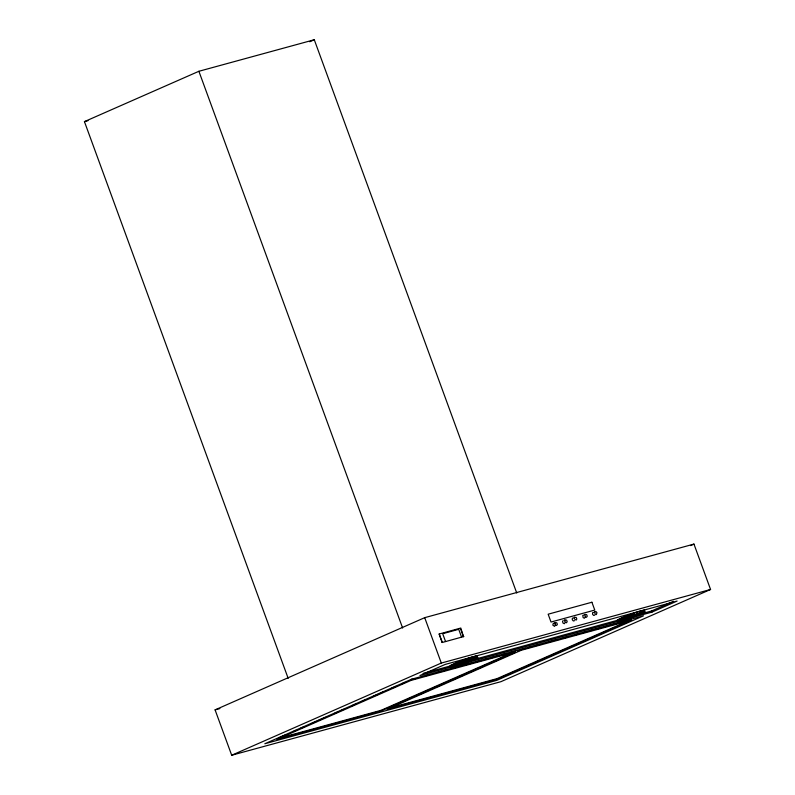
<?xml version="1.0" encoding="UTF-8"?>
<svg xmlns="http://www.w3.org/2000/svg" width="795" height="795" viewBox="0 0 795 795"><rect width="100%" height="100%" fill="white"/><g stroke="black" fill="none" stroke-linecap="round" stroke-linejoin="round"><path stroke-width="1.19" d="M555.258 625.297L554.542 626.371L552.803 625.089L553.38 623.181L554.672 623.707M565.096 622.614L564.38 623.687L563.089 623.161L562.502 621.561L563.218 620.488M585.16 617.129L584.444 618.202L583.152 617.675L582.775 615.38L583.937 615.062M574.527 620.676L573.374 620.994L572.291 619.762L572.36 618.222L573.523 617.914M594.789 615.141L593.627 615.459L592.543 614.227L592.623 612.687L593.776 612.379M454.998 663.736L451.341 665.504L451.53 666.101L464.131 662.245L476.304 657.048M618.659 619.782L623.23 617.566M642.708 611.762L631.449 616.523L619.822 620.13M639.458 614.664L644.039 612.458L643.841 611.852L631.24 615.718L619.067 620.915L619.265 621.511L631.866 617.655M288.178 678.364L84.439 121.625L198.889 71.282L314.283 39.75L516.74 593M309.752 41.747L314.283 39.75M215.087 709.875L424.709 617.665L693.956 544.088L710.561 589.473L500.939 681.673L231.693 755.25L215.087 709.875L219.877 708.564M439.158 634.022L442.249 642.489L439.158 634.022L460.792 628.04L463.475 636.696L460.762 629.282M690.557 545.589L693.956 544.088M231.693 755.25L441.314 663.05L710.561 589.473M278.956 737.84L285.773 734.838M293.733 731.34L296.008 730.337M300.56 728.339L303.968 726.839M311.928 723.341L316.47 721.343M318.745 720.34L325.572 717.338M333.522 713.84L338.074 711.843M340.349 710.839L343.758 709.339M351.718 705.841L356.269 703.833M361.954 701.339L365.362 699.839M373.322 696.341L377.864 694.333M380.139 693.339L383.548 691.839M391.508 688.331L396.059 686.333M401.743 683.829L405.152 682.339M279.055 738.197L381.093 710.313L515.249 651.304M381.302 710.869L515.458 651.86L411.045 680.401L276.889 739.41L381.302 710.869L381.093 710.313M391.428 706.725L393.704 705.721M397.112 704.231L405.072 700.723M407.348 699.729L410.757 698.229M416.441 695.724L423.268 692.723M425.544 691.72L428.952 690.229M431.228 689.225L433.494 688.222M436.912 686.721L444.862 683.223M452.822 679.725L463.058 675.223M465.333 674.22L468.742 672.719M471.018 671.725L473.283 670.722M476.702 669.221L484.662 665.723M492.612 662.215L502.847 657.723M510.807 654.215L515.349 652.218M517.625 651.214L521.033 649.714L521.242 650.28L631.449 620.17L497.292 679.178L387.095 709.289L521.242 650.28M388.079 708.395L497.084 678.612L628.964 620.607M636 615.231L651.542 610.987L673.415 601.358M623.26 619.961L651.96 612.12L677.111 601.05L445.101 664.451L419.949 675.521L452.236 666.697M455.913 663.288L470.123 658.061M463.892 661.351L450.606 667.025L450.815 667.681L464.578 663.467L477.865 657.793L477.656 657.137L472.319 658.499L463.922 661.44L456.33 664.421L451.749 666.637L451.948 667.234L464.548 663.378L476.722 658.181L476.523 657.584L471.644 658.826M624.313 617.139L634.132 613.462M84.439 121.625L88.007 120.651M442.249 642.489L463.892 636.507M423.119 673.405L451.818 665.564M469.756 660.655L618.063 620.13M454.631 666.041L618.47 621.273M410.836 679.834L415.586 678.532M426.259 675.621L429.817 674.647M438.125 672.371L441.682 671.407M444.057 670.751L447.615 669.778M452.365 668.486L455.923 667.512M464.23 665.246L473.721 662.652M476.096 661.996L482.028 660.377M484.403 659.731L487.961 658.757M490.336 658.111L493.894 657.137M496.269 656.491L499.826 655.517M502.202 654.871L505.759 653.897M510.499 652.596L514.067 651.622M522.236 649.396L525.833 648.412M528.228 647.756L531.815 646.772M534.21 646.116L540.202 644.477M548.59 642.191L552.177 641.207M554.582 640.551L558.169 639.568M562.959 638.266L566.557 637.282M574.944 634.986L578.531 634.003M583.321 632.701L586.919 631.717M589.314 631.061L592.911 630.077M595.306 629.421L601.298 627.782M603.693 627.136L607.281 626.152M609.676 625.496L619.265 622.873M624.055 621.571L627.643 620.587M651.542 610.987L651.96 612.12M497.084 678.612L497.292 679.178M461.577 637.143L458.715 629.322L442.686 633.704L445.548 641.515M424.709 617.665L441.314 663.05M198.889 71.282L402.628 628.02M644.666 610.649L644.457 609.994L639.12 611.355L630.693 614.207L622.406 617.467L617.407 619.881L617.616 620.537M477.348 656.372L477.139 655.716L471.803 657.077L463.376 659.93L455.088 663.189L450.089 665.614L450.298 666.26M554.97 622.634L555.347 624.93L556.639 625.446L557.355 624.373L556.768 622.783L554.97 622.634M564.808 619.941L564.738 621.481L566.477 622.763L567.193 621.69L566.606 620.09L564.808 619.941M574.457 617.308L574.388 618.848L576.127 620.12L576.832 619.057L576.256 617.457L574.457 617.308M584.872 614.456L585.249 616.751L586.541 617.278L587.257 616.205L586.67 614.615L584.872 614.456M594.71 611.772L595.087 614.068L596.379 614.585L596.956 612.677L595.872 611.454L594.71 611.772M622.922 618.888L617.924 621.302L618.132 621.958L640.184 614.485L645.182 612.07L644.974 611.415L622.922 618.888M411.562 679.208L264.834 743.752L496.776 680.361L643.503 615.827L411.562 679.208M591.897 602.242L548.153 614.197L551.014 622.038L594.769 610.073L591.897 602.242"/></g></svg>
